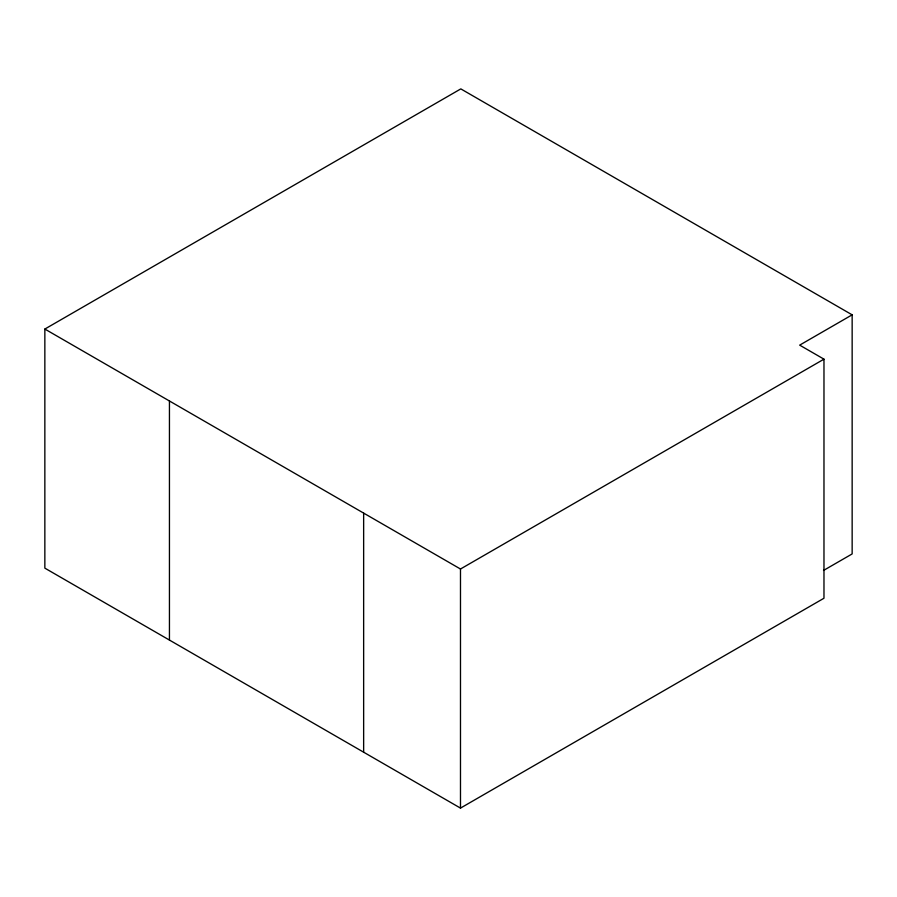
<?xml version="1.0" encoding="UTF-8"?>
<svg xmlns="http://www.w3.org/2000/svg" width="897" height="897" viewBox="0 0 897 897"><rect width="100%" height="100%" fill="white"/><g stroke="black" fill="none" stroke-linecap="round" stroke-linejoin="round"><path stroke-width="1.35" d="M852.15 314.836L799.676 345.132L823.973 359.159L823.973 598.243L460.486 808.107L44.85 568.137L44.85 329.053L460.811 88.893L852.15 314.836L852.15 553.931L823.524 570.447M44.85 329.053L460.486 569.012L823.973 359.159M460.486 569.012L460.486 808.107M363.644 513.106L363.644 752.191M169.443 400.981L169.443 640.077"/></g></svg>
